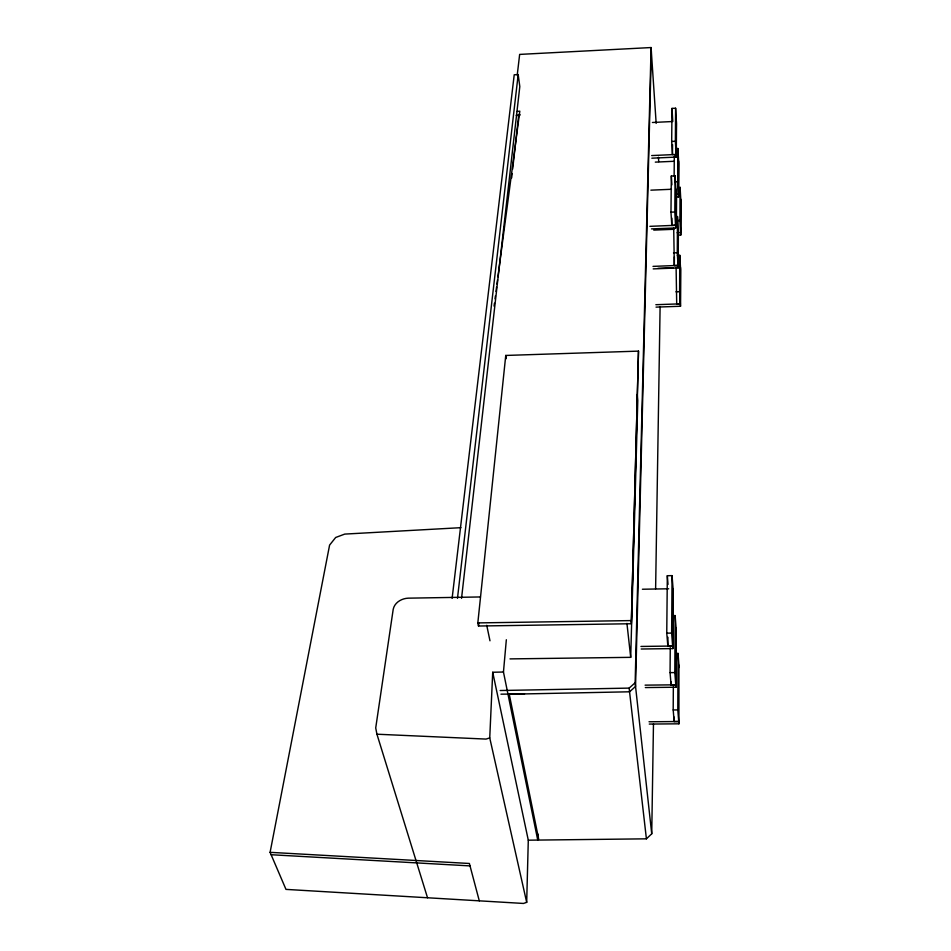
<?xml version="1.0" encoding="UTF-8"?>
<svg xmlns="http://www.w3.org/2000/svg" width="951" height="951" viewBox="0 0 951 951"><rect width="100%" height="100%" fill="white"/><g stroke="black" fill="none" stroke-linecap="round" stroke-linejoin="round"><path stroke-width="1.43" d="M649.271 724.068L678.919 723.818L677.801 709.933L678.039 653.42L675.804 653.444M656.035 307.125L680.5 306.258L679.62 291.672L679.775 255.308L677.374 255.403M680.785 235.016L679.941 220.489L680.084 187.121L680.904 201.612L680.785 235.016L677.873 235.135M678.919 723.818L678.943 665.165M676.102 267.088L676.708 303.975L680.357 303.844L680.488 267.469M680.761 199.211L680.643 232.615L677.136 232.745M680.5 306.258L680.631 269.87L679.775 255.308M649.034 721.773L678.729 721.524L674.164 721.547L673.189 709.969L673.344 686.8M674.164 721.547L674.188 717.102M645.337 687.561L675.983 687.228L674.806 672.583L675.139 615.57L672.832 615.606M678.194 267.944L677.278 252.716L677.481 216.436L678.372 231.628L678.194 267.944L653.194 268.895M675.769 196.988L678.574 196.869L677.706 181.724L677.897 148.487L675.543 148.594M645.087 685.148L675.781 684.815L676.09 627.957M673.712 228.204L674.307 265.579L678.039 265.424L678.229 229.12M678.61 161.076L678.432 194.361L675.614 194.48M675.983 687.228L676.28 630.406L675.139 615.57M678.574 196.869L678.752 163.584L677.897 148.487M675.781 684.815L671.085 684.851L670.063 672.63L670.265 647.786M674.14 176.101L674.307 155.869M671.085 684.851L671.109 681.938M641.2 649.01L672.88 648.582L671.632 633.093L672.06 575.628L667.329 575.712L666.758 633.152L667.84 646.086L672.666 646.026L673.07 588.705M674.307 265.579L674.378 256.865M651.506 228.906L675.781 227.931L674.818 212.002L675.091 175.852L671.335 176.006L670.978 212.168L671.81 225.446L675.626 225.292L675.876 189.083M651.851 158.187L676.28 157.081L675.365 141.283L675.614 108.224L672.012 108.402L671.679 141.449L672.464 154.633L672.559 144.552M672.88 648.582L673.272 591.296L672.06 575.628M676.351 121.359L676.137 154.466L651.673 155.572M675.781 227.931L676.03 191.71L675.091 175.852M676.28 157.081L676.506 123.963L675.614 108.224M676.423 217.731L676.565 195.965M667.84 646.086L667.923 637.265M671.81 225.446L671.882 218.207M651.328 51.295L635.553 686.467L629.55 691.793L509.249 694.23L538.872 840.066L646.407 838.83L651.732 833.801L653.468 723.937M655.619 588.835L660.101 306.757M460.95 527.674L344.761 534.093L335.667 537.481L329.593 545.101L270.096 852.334L285.978 889.387L523.454 903.45L526.688 902.356L528.292 840.185L492.713 672.262L503.459 672.024L537.743 840.078L528.292 840.185M651.732 833.801L635.149 682.77L651.078 47.55L519.65 54.409L517.237 75.034M631.321 623.737L638.501 351.121L505.754 355.448L477.83 622.905L478.508 626.02L631.321 623.737L638.501 351.121M509.998 658.9L630.703 657.343L637.788 400.371L637.265 394.499M526.688 902.356L489.741 737.893L492.713 672.262M537.743 840.078L538.147 834.205M503.459 672.024L506.336 639.75M478.508 626.02L478.817 623.071M511.65 177.944L512.149 173.51M512.648 169.088L518.782 114.465L518.521 116.723M461.544 598.322L519.805 86.577L518.188 74.57L514.218 74.784L452.117 598.369M457.479 598.298L518.188 74.57M494.068 306.139L494.449 303.214M495.031 298.816L495.423 295.88M496.006 291.481L496.577 287.083M496.969 284.147L497.551 279.749M497.932 276.824L519.805 111.16L517.059 111.445M500.167 690.521L629.134 688.108L635.149 682.77M489.741 737.893L486.032 739.082L376.929 734.208L375.716 727.943L393.203 609.329C394.57 602.47 401.643 598.429 408.229 598.167L480.41 596.955M516.203 115.321L520.316 114.893M652.422 122.489L672.131 121.55M671.679 141.449L675.365 141.283M655.31 162.122L674.235 161.278M675.293 181.819L677.706 181.724M650.876 190.164L671.454 189.273M670.978 212.168L674.818 212.002M677.587 220.584L679.941 220.489M649.878 226.338L675.626 225.292M653.765 230.106L673.914 229.286M673.522 252.871L677.278 252.716M653.004 266.375L678.039 265.424M657.937 268.325L673.439 267.73M675.947 291.814L679.62 291.672M655.857 304.712L680.357 303.844M642.4 589.24L668.684 588.776M477.83 622.905L630.977 620.587M640.938 646.454L672.666 646.026M666.758 633.152L671.632 633.093M670.063 672.63L674.806 672.583M500.939 694.171L524.536 693.921M673.189 709.969L677.801 709.933M270.096 852.334L469.378 863.484L479.292 900.847M271.118 854.723L470.02 865.897M376.929 734.208L427.522 897.756M486.734 625.306L489.979 640.796M505.754 355.448L506.277 358.658M629.134 688.108L646.407 838.83M626.935 623.392L630.703 657.343M667.329 575.712L668.018 584.425M678.039 653.42L679.121 667.495M651.078 47.55L656.166 123.404M658.437 157.248L658.734 161.658M671.335 176.006L671.882 184.839M672.012 108.402L672.773 121.514"/></g></svg>
